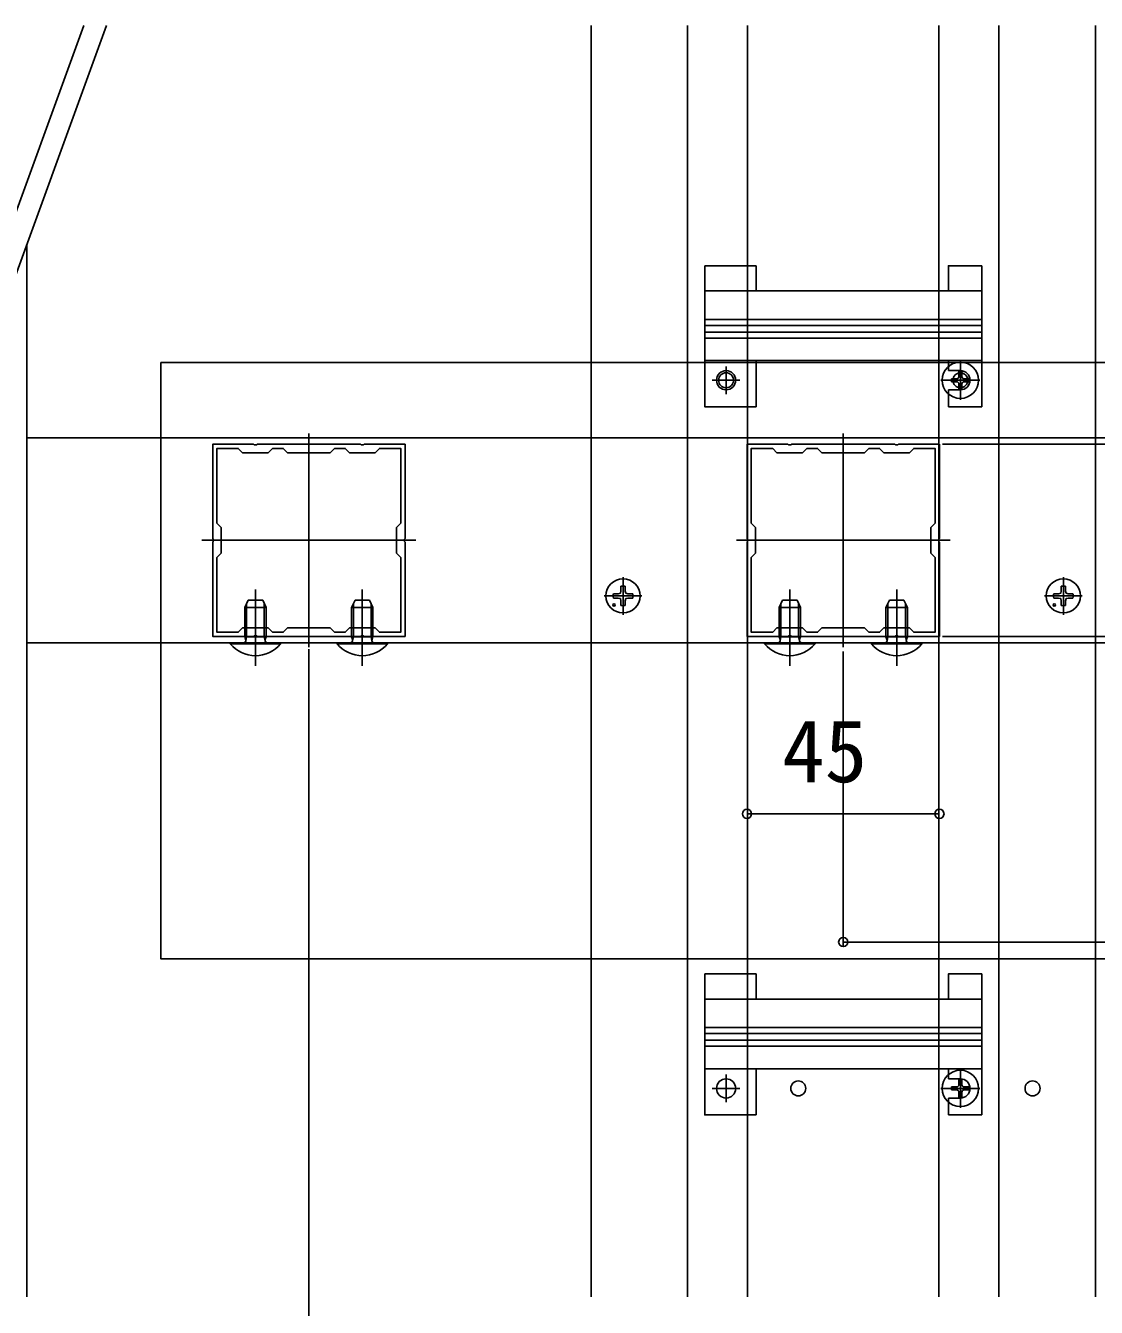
# Model space of a CAD drawing. Units: millimetres, scale not verified. Extents: x -875 to 875, y -1304 to 1297.
# Drawn here: x -228.8 to 21.7, y -900.9 to -601 of the extents above; entities that cross this region are included whole.
import ezdxf
from ezdxf.enums import TextEntityAlignment as Align

# ---------------------------------------------------------------- set-up
doc = ezdxf.new("R2010")
doc.units = ezdxf.units.MM
doc.header["$LTSCALE"] = 8
for name, color, linetype in [('0-3_YKK_11E', 7, 'Continuous'), ('0-4_YKK_12', 2, 'Continuous'), ('0-5_YKK_13', 4, 'Continuous'), ('0-6_YKK_D', 6, 'Continuous'), ('0-8_YSS_K', 3, 'Continuous')]:
    doc.layers.add(name, color=color, linetype=linetype)
doc.styles.add('ＭＳ ゴシック', font='')
doc.styles.get('ＭＳ ゴシック').set_extended_font_data('MS Gothic')

msp = doc.modelspace()

# ---------------------------------------------------------------- linework, layer by layer
at = {"layer": '0-3_YKK_11E'}
for points in [[(-150.458, -698.95), (-174.542, -698.95), (-174.725, -699.07), (-175.275, -699.07), (-175.458, -698.95), (-185, -698.95), (-185, -720.992), (-184.88, -721.175), (-184.88, -721.725), (-185, -721.908), (-185, -743.95), (-175.458, -743.95), (-175.275, -743.83), (-174.725, -743.83), (-174.542, -743.95), (-150.458, -743.95), (-150.275, -743.83), (-149.725, -743.83), (-149.542, -743.95), (-140, -743.95), (-140, -721.908), (-140.12, -721.725), (-140.12, -721.175), (-140, -720.992), (-140, -698.95), (-149.542, -698.95), (-149.725, -699.07), (-150.275, -699.07)], [(-141, -717.45), (-141, -699.95), (-146, -699.95), (-147, -700.95), (-153, -700.95), (-154, -699.95), (-156.5, -699.95), (-157.5, -700.95), (-167.5, -700.95), (-168.5, -699.95), (-171, -699.95), (-172, -700.95), (-178, -700.95), (-179, -699.95), (-184, -699.95), (-184, -717.45), (-183, -718.45), (-183, -724.45), (-184, -725.45), (-184, -742.95), (-179, -742.95), (-178, -741.95), (-172, -741.95), (-171, -742.95), (-168.5, -742.95), (-167.5, -741.95), (-157.5, -741.95), (-156.5, -742.95), (-154, -742.95), (-153, -741.95), (-147, -741.95), (-146, -742.95), (-141, -742.95), (-141, -725.45), (-142, -724.45), (-142, -718.45)], [(-25.458, -698.95), (-49.542, -698.95), (-49.725, -699.07), (-50.275, -699.07), (-50.458, -698.95), (-60, -698.95), (-60, -720.992), (-59.88, -721.175), (-59.88, -721.725), (-60, -721.908), (-60, -743.95), (-50.458, -743.95), (-50.275, -743.83), (-49.725, -743.83), (-49.542, -743.95), (-25.458, -743.95), (-25.275, -743.83), (-24.725, -743.83), (-24.542, -743.95), (-15, -743.95), (-15, -721.908), (-15.12, -721.725), (-15.12, -721.175), (-15, -720.992), (-15, -698.95), (-24.542, -698.95), (-24.725, -699.07), (-25.275, -699.07)], [(-16, -717.45), (-16, -699.95), (-21, -699.95), (-22, -700.95), (-28, -700.95), (-29, -699.95), (-31.5, -699.95), (-32.5, -700.95), (-42.5, -700.95), (-43.5, -699.95), (-46, -699.95), (-47, -700.95), (-53, -700.95), (-54, -699.95), (-59, -699.95), (-59, -717.45), (-58, -718.45), (-58, -724.45), (-59, -725.45), (-59, -742.95), (-54, -742.95), (-53, -741.95), (-47, -741.95), (-46, -742.95), (-43.5, -742.95), (-42.5, -741.95), (-32.5, -741.95), (-31.5, -742.95), (-29, -742.95), (-28, -741.95), (-22, -741.95), (-21, -742.95), (-16, -742.95), (-16, -725.45), (-17, -724.45), (-17, -718.45)]]:
    msp.add_lwpolyline(points, close=True, dxfattribs=at)
at = {"layer": '0-4_YKK_12'}
for p, q in [((-96.5, -601.015), (-96.5, -898.429)), ((-73.9, -601.015), (-73.9, -898.429)), ((-59.9, -601.015), (-59.9, -898.429)), ((-15.1, -601.015), (-15.1, -898.429)), ((-1.1, -601.015), (-1.1, -898.429)), ((21.5, -601.015), (21.5, -898.429)), ((-228.5, -652.272), (-228.5, -898.429)), ((-96.5, -697.45), (-228.5, -697.45)), ((-162.5, -696.45), (-162.5, -746.45)), ((21.5, -697.45), (-96.5, -697.45)), ((-37.5, -696.45), (-37.5, -746.45)), ((21.5, -697.45), (66, -697.45)), ((-187.5, -721.45), (-137.5, -721.45)), ((-62.5, -721.45), (-12.5, -721.45)), ((-89, -738.85), (-89, -730.05)), ((14, -738.85), (14, -730.05)), ((-175, -732.95), (-175, -750.832)), ((-150, -732.95), (-150, -750.845)), ((-84.6, -734.45), (-93.4, -734.45)), ((-50, -732.95), (-50, -750.832)), ((-25, -732.95), (-25, -750.845)), ((18.4, -734.45), (9.6, -734.45)), ((-96.5, -745.45), (-228.5, -745.45)), ((21.5, -745.45), (-96.5, -745.45)), ((21.5, -745.45), (66, -745.45))]:
    msp.add_line(p, q, dxfattribs=at)
msp.add_lwpolyline([(-197.155, -679.817), (334.339, -679.817), (334.339, -819.365), (-197.155, -819.365)], close=True, dxfattribs=at)
for centre in [(-64.9, -683.986), (-10.1, -683.986), (-48.019, -849.701), (6.781, -849.701)]:
    msp.add_circle(centre, 1.75, dxfattribs=at)
at = {"layer": '0-5_YKK_13'}
for p, q in [((-57.9, -657.186), (-69.9, -657.186)), ((-69.9, -658.186), (-69.9, -657.186)), ((-69.9, -663.086), (-69.9, -658.186)), ((-57.9, -658.186), (-57.9, -657.186)), ((-57.9, -658.186), (-57.9, -663.086)), ((-12.9, -658.186), (-12.9, -663.086)), ((-5.1, -658.186), (-5.1, -657.186)), ((-5.1, -663.086), (-5.1, -658.186)), ((-5.1, -663.086), (-69.9, -663.086)), ((-69.9, -664.412), (-69.9, -663.086)), ((-69.9, -669.274), (-69.9, -664.412)), ((-5.1, -664.412), (-5.1, -663.086)), ((-5.1, -669.274), (-5.1, -664.412)), ((-69.9, -670.174), (-69.9, -669.274)), ((-69.9, -669.756), (-5.1, -669.756)), ((-69.9, -671.072), (-69.9, -670.174)), ((-69.9, -671.222), (-69.9, -671.072)), ((-69.9, -671.142), (-5.1, -671.142)), ((-69.9, -672.65), (-69.9, -671.222)), ((-5.1, -670.174), (-5.1, -669.274)), ((-5.1, -671.072), (-5.1, -670.174)), ((-5.1, -671.222), (-5.1, -671.072)), ((-5.1, -672.65), (-5.1, -671.222)), ((-69.9, -672.8), (-69.9, -672.65)), ((-69.9, -672.731), (-5.1, -672.731)), ((-69.9, -673.699), (-69.9, -672.8)), ((-69.9, -674.599), (-69.9, -673.699)), ((-69.9, -674.116), (-5.1, -674.116)), ((-69.9, -678.061), (-69.9, -674.599)), ((-5.1, -672.8), (-5.1, -672.65)), ((-5.1, -673.699), (-5.1, -672.8)), ((-5.1, -674.599), (-5.1, -673.699)), ((-5.1, -678.061), (-5.1, -674.599)), ((-69.9, -679.386), (-69.9, -678.061)), ((-69.9, -679.386), (-5.1, -679.386)), ((-69.9, -689.186), (-69.9, -679.386)), ((-64.9, -687.236), (-64.9, -680.736)), ((-57.9, -679.386), (-57.9, -689.186)), ((-12.9, -679.386), (-12.9, -681.736)), ((-10.1, -679.436), (-10.1, -688.536)), ((-10.1, -687.236), (-10.1, -680.736)), ((-5.1, -679.386), (-5.1, -678.061)), ((-5.1, -689.186), (-5.1, -679.386)), ((-10.1, -681.736), (-12.9, -681.736)), ((-12.175, -683.636), (-12.175, -684.336)), ((-10.95, -683.636), (-12.175, -683.636)), ((-9.75, -681.911), (-10.45, -681.911)), ((-10.45, -681.911), (-10.45, -683.136)), ((-9.75, -681.911), (-9.75, -683.136)), ((-8.025, -683.636), (-9.25, -683.636)), ((-8.025, -683.636), (-8.025, -684.336)), ((-68.15, -683.986), (-61.65, -683.986)), ((-14.65, -683.986), (-5.55, -683.986)), ((-13.35, -683.986), (-6.85, -683.986)), ((-12.9, -686.236), (-10.1, -686.236)), ((-12.9, -686.236), (-12.9, -689.186)), ((-10.95, -684.336), (-12.175, -684.336)), ((-10.45, -684.836), (-10.45, -686.061)), ((-9.75, -686.061), (-10.45, -686.061)), ((-9.75, -684.836), (-9.75, -686.061)), ((-8.025, -684.336), (-9.25, -684.336)), ((-57.9, -690.186), (-57.9, -689.186)), ((-12.9, -689.186), (-12.9, -690.186)), ((-5.1, -690.186), (-5.1, -689.186)), ((-5.1, -690.186), (-12.9, -690.186)), ((-91.245, -733.95), (-90.137, -733.931)), ((-90.137, -733.931), (-89.62, -733.83)), ((-89.519, -733.313), (-89.62, -733.83)), ((-89.5, -732.205), (-89.519, -733.313)), ((-88.5, -732.205), (-88.481, -733.313)), ((-88.481, -733.313), (-88.38, -733.83)), ((-87.863, -733.931), (-88.38, -733.83)), ((-86.755, -733.95), (-87.863, -733.931)), ((11.755, -733.95), (12.863, -733.931)), ((12.863, -733.931), (13.38, -733.83)), ((13.481, -733.313), (13.38, -733.83)), ((13.5, -732.205), (13.481, -733.313)), ((14.5, -732.205), (14.519, -733.313)), ((14.519, -733.313), (14.62, -733.83)), ((15.137, -733.931), (14.62, -733.83)), ((16.245, -733.95), (15.137, -733.931)), ((-177.5, -737.15), (-176.7, -735.45)), ((-177.5, -744.05), (-177.5, -737.15)), ((-177.5, -737.15), (-172.5, -737.15)), ((-177.067, -744.05), (-177.067, -736.23)), ((-176.7, -735.45), (-173.3, -735.45)), ((-173.3, -735.45), (-172.5, -737.15)), ((-172.933, -744.05), (-172.933, -736.23)), ((-172.5, -744.05), (-172.5, -737.15)), ((-152.5, -737.15), (-151.7, -735.45)), ((-152.5, -744.05), (-152.5, -737.15)), ((-152.5, -737.15), (-147.5, -737.15)), ((-152.067, -744.05), (-152.067, -736.23)), ((-151.7, -735.45), (-148.3, -735.45)), ((-148.3, -735.45), (-147.5, -737.15)), ((-147.933, -744.05), (-147.933, -736.23)), ((-147.5, -744.05), (-147.5, -737.15)), ((-91.245, -734.95), (-90.137, -734.969)), ((-90.137, -734.969), (-89.62, -735.07)), ((-89.519, -735.587), (-89.62, -735.07)), ((-89.5, -736.695), (-89.519, -735.587)), ((-88.5, -736.695), (-88.481, -735.587)), ((-88.481, -735.587), (-88.38, -735.07)), ((-87.863, -734.969), (-88.38, -735.07)), ((-86.755, -734.95), (-87.863, -734.969)), ((-52.5, -737.15), (-51.7, -735.45)), ((-52.5, -744.05), (-52.5, -737.15)), ((-52.5, -737.15), (-47.5, -737.15)), ((-52.067, -744.05), (-52.067, -736.23)), ((-51.7, -735.45), (-48.3, -735.45)), ((-48.3, -735.45), (-47.5, -737.15)), ((-47.933, -744.05), (-47.933, -736.23)), ((-47.5, -744.05), (-47.5, -737.15)), ((-27.5, -737.15), (-26.7, -735.45)), ((-27.5, -744.05), (-27.5, -737.15)), ((-27.5, -737.15), (-22.5, -737.15)), ((-27.067, -744.05), (-27.067, -736.23)), ((-26.7, -735.45), (-23.3, -735.45)), ((-23.3, -735.45), (-22.5, -737.15)), ((-22.933, -744.05), (-22.933, -736.23)), ((-22.5, -744.05), (-22.5, -737.15)), ((11.755, -734.95), (12.863, -734.969)), ((12.863, -734.969), (13.38, -735.07)), ((13.481, -735.587), (13.38, -735.07)), ((13.5, -736.695), (13.481, -735.587)), ((14.5, -736.695), (14.519, -735.587)), ((14.519, -735.587), (14.62, -735.07)), ((15.137, -734.969), (14.62, -735.07)), ((16.245, -734.95), (15.137, -734.969)), ((-169.1, -745.45), (-180.9, -745.45)), ((-180.9, -745.698), (-180.9, -745.45)), ((-180.9, -745.698), (-169.1, -745.698)), ((-177.5, -744.05), (-172.5, -744.05)), ((-177.5, -744.05), (-177.284, -744.645)), ((-177.067, -744.05), (-177.26, -744.973)), ((-172.933, -744.05), (-172.74, -744.973)), ((-172.5, -744.05), (-172.716, -744.645)), ((-169.1, -745.698), (-169.1, -745.45)), ((-144.1, -745.45), (-155.9, -745.45)), ((-155.9, -745.698), (-155.9, -745.45)), ((-155.9, -745.698), (-144.1, -745.698)), ((-152.5, -744.05), (-147.5, -744.05)), ((-152.5, -744.05), (-152.284, -744.645)), ((-152.067, -744.05), (-152.26, -744.973)), ((-147.933, -744.05), (-147.74, -744.973)), ((-147.5, -744.05), (-147.716, -744.645)), ((-144.1, -745.698), (-144.1, -745.45)), ((-44.1, -745.45), (-55.9, -745.45)), ((-55.9, -745.698), (-55.9, -745.45)), ((-55.9, -745.698), (-44.1, -745.698)), ((-52.5, -744.05), (-47.5, -744.05)), ((-52.5, -744.05), (-52.284, -744.645)), ((-52.067, -744.05), (-52.26, -744.973)), ((-47.933, -744.05), (-47.74, -744.973)), ((-47.5, -744.05), (-47.716, -744.645)), ((-44.1, -745.698), (-44.1, -745.45)), ((-19.1, -745.45), (-30.9, -745.45)), ((-30.9, -745.698), (-30.9, -745.45)), ((-30.9, -745.698), (-19.1, -745.698)), ((-27.5, -744.05), (-22.5, -744.05)), ((-27.5, -744.05), (-27.284, -744.645)), ((-27.067, -744.05), (-27.26, -744.973)), ((-22.933, -744.05), (-22.74, -744.973)), ((-22.5, -744.05), (-22.716, -744.645)), ((-19.1, -745.698), (-19.1, -745.45)), ((-57.9, -822.901), (-69.9, -822.901)), ((-69.9, -823.901), (-69.9, -822.901)), ((-69.9, -828.801), (-69.9, -823.901)), ((-57.9, -823.901), (-57.9, -822.901)), ((-57.9, -823.901), (-57.9, -828.801)), ((-12.9, -823.901), (-12.9, -828.801)), ((-5.1, -823.901), (-5.1, -822.901)), ((-5.1, -828.801), (-5.1, -823.901)), ((-5.1, -828.801), (-69.9, -828.801)), ((-69.9, -830.126), (-69.9, -828.801)), ((-69.9, -834.988), (-69.9, -830.126)), ((-5.1, -830.126), (-5.1, -828.801)), ((-5.1, -834.988), (-5.1, -830.126)), ((-69.9, -835.888), (-69.9, -834.988)), ((-69.9, -835.471), (-5.1, -835.471)), ((-69.9, -836.787), (-69.9, -835.888)), ((-5.1, -835.888), (-5.1, -834.988)), ((-5.1, -836.787), (-5.1, -835.888)), ((-69.9, -836.937), (-69.9, -836.787)), ((-69.9, -836.856), (-5.1, -836.856)), ((-69.9, -838.365), (-69.9, -836.937)), ((-69.9, -838.515), (-69.9, -838.365)), ((-69.9, -838.445), (-5.1, -838.445)), ((-69.9, -839.413), (-69.9, -838.515)), ((-69.9, -840.313), (-69.9, -839.413)), ((-5.1, -836.937), (-5.1, -836.787)), ((-5.1, -838.365), (-5.1, -836.937)), ((-5.1, -838.515), (-5.1, -838.365)), ((-5.1, -839.413), (-5.1, -838.515)), ((-5.1, -840.313), (-5.1, -839.413)), ((-69.9, -839.831), (-5.1, -839.831)), ((-69.9, -843.775), (-69.9, -840.313)), ((-5.1, -843.775), (-5.1, -840.313)), ((-69.9, -845.101), (-69.9, -843.775)), ((-69.9, -845.101), (-5.1, -845.101)), ((-69.9, -854.901), (-69.9, -845.101)), ((-57.9, -845.101), (-57.9, -854.901)), ((-12.9, -845.101), (-12.9, -847.451)), ((-10.1, -845.151), (-10.1, -854.251)), ((-5.1, -845.101), (-5.1, -843.775)), ((-5.1, -854.901), (-5.1, -845.101)), ((-64.9, -852.951), (-64.9, -846.451)), ((-10.1, -847.451), (-12.9, -847.451)), ((-9.75, -847.626), (-10.45, -847.626)), ((-10.45, -847.626), (-10.45, -848.851)), ((-10.1, -852.951), (-10.1, -846.451)), ((-9.75, -847.626), (-9.75, -848.851)), ((-68.15, -849.701), (-61.65, -849.701)), ((-14.65, -849.701), (-5.55, -849.701)), ((-13.35, -849.701), (-6.85, -849.701)), ((-12.175, -849.351), (-12.175, -850.051)), ((-10.95, -849.351), (-12.175, -849.351)), ((-10.95, -850.051), (-12.175, -850.051)), ((-10.45, -850.551), (-10.45, -851.776)), ((-9.75, -850.551), (-9.75, -851.776)), ((-8.025, -849.351), (-9.25, -849.351)), ((-8.025, -850.051), (-9.25, -850.051)), ((-8.025, -849.351), (-8.025, -850.051)), ((-12.9, -851.951), (-10.1, -851.951)), ((-12.9, -851.951), (-12.9, -854.901)), ((-9.75, -851.776), (-10.45, -851.776)), ((-57.9, -855.901), (-57.9, -854.901)), ((-12.9, -854.901), (-12.9, -855.901)), ((-5.1, -855.901), (-12.9, -855.901)), ((-5.1, -855.901), (-5.1, -854.901))]:
    msp.add_line(p, q, dxfattribs=at)
for points in [[(-5.1, -657.186), (-12.9, -657.186), (-12.9, -658.186)], [(-57.9, -690.186), (-69.9, -690.186), (-69.9, -689.186)], [(-5.1, -822.901), (-12.9, -822.901), (-12.9, -823.901)], [(-57.9, -855.901), (-69.9, -855.901), (-69.9, -854.901)]]:
    msp.add_lwpolyline(points, dxfattribs=at)
for centre, radius in [((-10.1, -683.986), 4.25), ((-64.9, -683.986), 2.25), ((-89, -734.45), 4), ((14, -734.45), 4), ((-91.121, -736.571), 0.3), ((11.879, -736.571), 0.3), ((-10.1, -849.701), 4.25), ((-64.9, -849.701), 2.25)]:
    msp.add_circle(centre, radius, dxfattribs=at)
for centre, radius, start, end in [((-10.95, -683.136), 0.5, 270, 0), ((-10.1, -683.986), 2.25, 270, 90), ((-9.25, -683.136), 0.5, 180, 270), ((-10.95, -684.836), 0.5, 0, 90), ((-9.25, -684.836), 0.5, 90, 180), ((-89, -734.45), 2.3, 167.44414, 192.55586), ((-89, -734.45), 2.3, 77.44414, 102.55586), ((-89, -734.45), 2.3, 347.44414, 12.55586), ((14, -734.45), 2.3, 167.44414, 192.55586), ((14, -734.45), 2.3, 77.44414, 102.55586), ((14, -734.45), 2.3, 347.44414, 12.55586), ((-89, -734.45), 2.3, 257.44414, 282.55586), ((14, -734.45), 2.3, 257.44414, 282.55586), ((-175, -740.75), 7.7, 219.98312, 320.01688), ((-177.848, -744.85), 0.6, 270, 19.96957), ((-172.152, -744.85), 0.6, 160.03043, 270), ((-150, -740.75), 7.7, 219.98312, 320.01688), ((-152.848, -744.85), 0.6, 270, 19.96957), ((-147.152, -744.85), 0.6, 160.03043, 270), ((-50, -740.75), 7.7, 219.98312, 320.01688), ((-52.848, -744.85), 0.6, 270, 19.96957), ((-47.152, -744.85), 0.6, 160.03043, 270), ((-25, -740.75), 7.7, 219.98312, 320.01688), ((-27.848, -744.85), 0.6, 270, 19.96957), ((-22.152, -744.85), 0.6, 160.03043, 270), ((-10.1, -849.701), 2.25, 270, 90), ((-10.95, -848.851), 0.5, 270, 0), ((-10.95, -850.551), 0.5, 0, 90), ((-9.25, -848.851), 0.5, 180, 270), ((-9.25, -850.551), 0.5, 90, 180)]:
    msp.add_arc(centre, radius, start, end, dxfattribs=at)
at = {"layer": '0-6_YKK_D'}
for p, q in [((-14.3, -698.95), (52.5, -698.95)), ((-14.3, -743.95), (52.5, -743.95)), ((-162.5, -746.95), (-162.5, -1018.2)), ((-37.5, -747.45), (-37.5, -816.45)), ((-60, -785.45), (-15, -785.45)), ((312.5, -815.45), (-37.5, -815.45))]:
    msp.add_line(p, q, dxfattribs=at)
for centre in [(-60, -785.45), (-15, -785.45), (-37.5, -815.45)]:
    msp.add_circle(centre, 1.075, dxfattribs=at)
at = {"layer": '0-8_YSS_K'}
for p, q in [((-323.415, -898.429), (-215.165, -601.015)), ((-318.094, -898.429), (-209.844, -601.015))]:
    msp.add_line(p, q, dxfattribs=at)

# ---------------------------------------------------------------- texts
at = {"layer": '0-6_YKK_D', "style": 'ＭＳ ゴシック'}
msp.add_text('45', height=14.66, dxfattribs=at).set_placement((-51.818, -782.45), align=Align.BOTTOM_LEFT)

doc.saveas('drawing.dxf')
